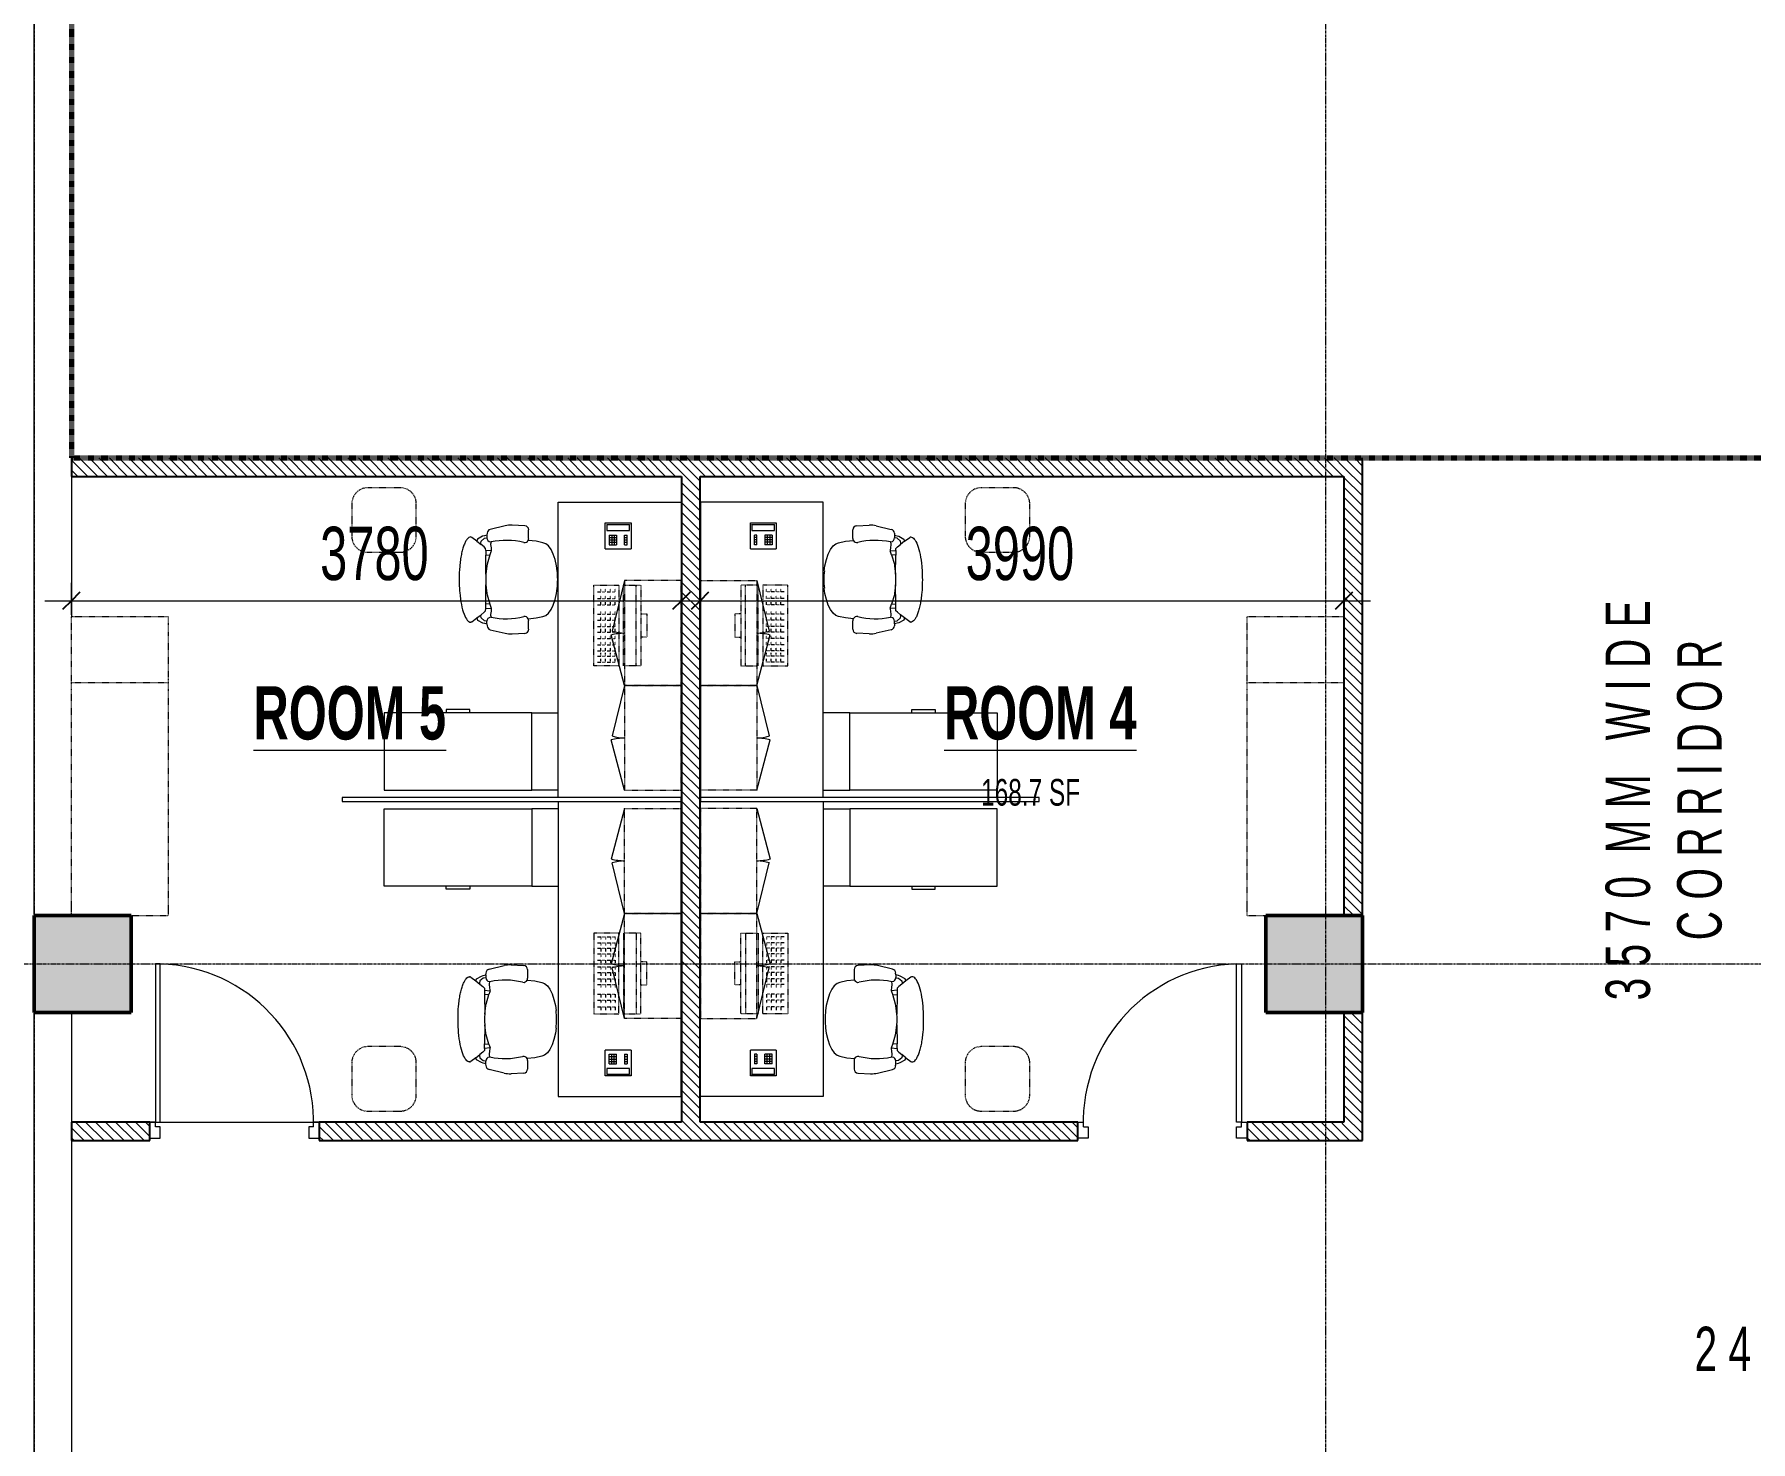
# Model space of a CAD drawing. Header units: millimetres. Extents: x -25222 to 91371, y -63339 to 20835.
# Drawn here: x -18265 to -7630, y -52349 to -43629 of the extents above; entities that cross this region are included whole.
import ezdxf

# ---------------------------------------------------------------- set-up
doc = ezdxf.new("R2010")
doc.units = ezdxf.units.MM
for name, pattern in [('Dash', [6.35, 3.175, -3.175]), ('Dash_2_', [6.35, 3.175, -3.175]), ('Grid Line', [22.225, 12.7, -3.175, 3.175, -3.175])]:
    doc.linetypes.add(name, pattern=pattern)
for name, color, linetype, lineweight in [('A-ANNO-DIMS', 211, 'Continuous', 9), ('A-ANNO-DIMS-110', 211, 'Continuous', 9), ('A-AREA', 32, 'Continuous', 5), ('A-AREA-IDEN', 2, 'Continuous', 9), ('A-DETL', 90, 'Continuous', 5), ('A-DOOR', 31, 'Continuous', 5), ('A-DOOR-FRAM', 31, 'Continuous', 5), ('A-GLAZ-CURT', 52, 'Continuous', 5), ('A-WALL', 113, 'Continuous', 5), ('A-WALL-PATT', 111, 'Continuous', 25), ('E-COMM', 2, 'Continuous', 5), ('G-ANNO-TEXT', 231, 'Continuous', 9), ('I-FURN', 30, 'Continuous', 5), ('Q-CASE', 31, 'Continuous', 5), ('Q-CASE-HDLN', 31, 'Dash_2_', 5), ('Q-SPCQ', 91, 'Continuous', 5), ('S-COLS', 52, 'Continuous', 5), ('S-GRID', 1, 'Continuous', 9)]:
    doc.layers.add(name, color=color, linetype=linetype, lineweight=lineweight)
doc.styles.add('Swis721 Cn BT_3', font='swissc.ttf', dxfattribs={"width": 0.8, "height": 165})
doc.styles.add('Swis721 Cn BT_4', font='swissc.ttf', dxfattribs={"width": 0.8, "height": 275})
doc.styles.add('Swis721 Cn BT_9', font='swissc.ttf', dxfattribs={"width": 0.8, "height": 330})
doc.styles.add('Swis721 Cn BT_B', font='swisscb.ttf', dxfattribs={"width": 0.8, "height": 330})
doc.dimstyles.new('Diagonal_-3_mm_Swiss', dxfattribs={"dimscale": 304.8, "dimtxt": 333.106598, "dimasz": 0.360892, "dimexe": 0.360892, "dimexo": 0.541339, "dimgap": 0.072178, "dimtad": 1, "dimdec": 0, "dimzin": 0, "dimdsep": 46, "dimtxsty": 'Swis721 Cn BT_9', "dimblk1": 'OBLIQUE', "dimblk2": 'OBLIQUE', "dimsah": 1, "dimcen": 0.09, "dimdle": 0.541339, "dimazin": 0, "dimtfac": 1, "dimtdec": 4, "dimtix": 1, "dimtmove": 0, "dimatfit": 3, "dimfxl": 1, "dimtvp": 1, "dimtolj": 1, "dimtzin": 0, "dimarcsym": 2})
pattern_1 = [(315, (14219.89, -54691.457), (30.869454, 30.869454), [])]

# ---------------------------------------------------------------- blocks, each defined once
blk = doc.blocks.new('CUPBOARD_wall_mount_double_door_adj_shelves - FIJO-146 _waterproof_-3240679-4_ FOURTH FLOOR - GA PLAN')
at = {"layer": 'Q-CASE', "color": 53, "lineweight": 9}
for p, q in [((-280, 350), (33, 433)), ((370, 350), (57, 427))]:
    blk.add_line(p, q, dxfattribs=at)
for centre, radius, start, end in [((-282, 350), 325, 360, 14.7356), ((371, 336), 327, 163.7618, 177.5361)]:
    blk.add_arc(centre, radius, start, end, dxfattribs=at)
at = {"layer": 'Q-CASE-HDLN', "color": 53, "linetype": 'Dash', "lineweight": 9}
for p, q in [((370, 350), (-280, 350)), ((-280, 350), (-280, 0)), ((370, 0), (370, 350)), ((-280, 0), (370, 0))]:
    blk.add_line(p, q, dxfattribs=at)
blk = doc.blocks.new('HermanMiller_Seating_AE11_Aeron_WorkChair - Std Tlt Adj Arms FabPds Size A-408849-4_ FOURTH FLOOR - GA PLAN')
at = {"layer": 'I-FURN', "color": 53, "lineweight": 9}
for p, q in [((-4, 333), (-97, 311)), ((117, 333), (39, 337)), ((-180, 238), (-211, 261)), ((-175, 251), (-180, 238)), ((-180, 238), (-154, 218)), ((-144, 268), (-175, 251)), ((-156, 225), (-154, 238)), ((-154, 218), (-156, 225)), ((-154, 238), (-133, 256)), ((-135, 203), (-154, 218)), ((-133, 271), (-144, 268)), ((-117, 275), (-133, 271)), ((-133, 256), (-117, 258)), ((-116, 287), (-117, 275)), ((-117, 275), (-117, 258)), ((-92, 233), (-95, 220)), ((-95, 220), (-95, 217)), ((-95, 217), (-92, 196)), ((187, 238), (138, 243)), ((141, 255), (141, 308)), ((229, 228), (187, 238)), ((247, 222), (229, 228)), ((264, 208), (247, 222)), ((-126, 193), (-135, 203)), ((-125, 180), (-126, 193)), ((-125, 180), (-125, 151)), ((-91, 177), (-125, 180)), ((-125, 151), (-99, 153)), ((-124, 33), (-125, 151)), ((-99, 153), (-116, 95)), ((-92, 196), (-91, 183)), ((-91, 183), (-91, 177)), ((280, 186), (264, 208)), ((294, 158), (280, 186)), ((305, 124), (294, 158)), ((314, 86), (305, 124)), ((-117, 86), (-124, 33)), ((-116, 95), (-117, 86)), ((318, 54), (314, 86)), ((-125, -151), (-124, -33)), ((-124, -33), (-117, -86)), ((-117, -86), (-116, -95)), ((-116, -95), (-99, -153)), ((305, -124), (314, -86)), ((314, -86), (318, -54)), ((-154, -218), (-135, -203)), ((-135, -203), (-126, -193)), ((-126, -193), (-125, -180)), ((-125, -180), (-125, -151)), ((-99, -153), (-125, -151)), ((-125, -180), (-91, -177)), ((-92, -196), (-95, -217)), ((-91, -183), (-92, -196)), ((-91, -177), (-91, -183)), ((247, -222), (264, -208)), ((264, -208), (280, -186)), ((280, -186), (294, -158)), ((294, -158), (305, -124)), ((-211, -261), (-180, -238)), ((-180, -238), (-154, -218)), ((-180, -238), (-175, -251)), ((-175, -251), (-144, -268)), ((-156, -225), (-154, -218)), ((-154, -238), (-156, -225)), ((-133, -256), (-154, -238)), ((-144, -268), (-133, -271)), ((-117, -258), (-133, -256)), ((-133, -271), (-117, -275)), ((-117, -275), (-117, -258)), ((-117, -275), (-116, -287)), ((-97, -311), (-4, -333)), ((-95, -217), (-95, -220)), ((-95, -220), (-92, -233)), ((138, -243), (187, -238)), ((141, -308), (141, -255)), ((187, -238), (229, -228)), ((229, -228), (247, -222)), ((39, -337), (117, -333))]:
    blk.add_line(p, q, dxfattribs=at)
for centre, radius, start, end in [((31, 185), 152, 87.0643, 103.3925), ((116, 308), 25.4, 0, 87.0643), ((-218, 252), 11.4, 52.4809, 89.3775), ((-92, 259), 25.4, 181.636, 262.725), ((-91, 286), 25.4, 103.3925, 178.698), ((-92, 259), 25.4, 262.725, 269.798), ((2, -198), 441, 75.7341, 102.2737), ((117, 253), 23.8, 255.7341, 335.4422), ((116, 255), 25.4, 332.4862, 360), ((457, -25), 584, 159.7776, 162.2357), ((699, 0), 824, 177.709, 182.291), ((-111, 0), 432, 352.8004, 7.1996), ((457, 25), 584, 197.7643, 200.2224), ((-218, -252), 11.4, 270.6225, 307.5191), ((-92, -259), 25.4, 97.275, 178.364), ((-91, -286), 25.4, 181.302, 256.6075), ((-92, -259), 25.4, 90.202, 97.275), ((2, 198), 441, 257.7263, 284.2659), ((117, -253), 23.8, 24.5578, 104.2659), ((116, -308), 25.4, 272.9357, 360), ((116, -255), 25.4, 360, 27.5138), ((31, -185), 152, 256.6075, 272.9357)]:
    blk.add_arc(centre, radius, start, end, dxfattribs=at)
blk.add_open_spline([(-217, 264), (-221, 264), (-229, 262), (-240, 252), (-250, 236), (-260, 214), (-269, 187), (-276, 156), (-282, 120), (-288, 69), (-290, 14), (-289, -41), (-285, -95), (-277, -158), (-260, -217), (-243, -249), (-229, -262), (-221, -264), (-217, -264)], degree=3, knots=[0, 0, 0, 0, 0.05, 0.1, 0.15, 0.2, 0.25, 0.3, 0.35, 0.4, 0.5, 0.55, 0.6, 0.7, 0.8, 0.9, 0.95, 1, 1, 1, 1], dxfattribs=at)
blk = doc.blocks.new('COMPUTER_desktop - ITNE-007-373771-4_ FOURTH FLOOR - GA PLAN')
at = {"layer": 'Q-SPCQ', "color": 53, "linetype": 'Dash', "lineweight": 9}
for p, q in [((-500, 155), (0, 155)), ((-500, 0), (-500, 155)), ((-478, 131), (-478, 111)), ((-478, 111), (-458, 111)), ((-441, 131), (-441, 111)), ((-441, 111), (-421, 111)), ((-407, 131), (-407, 111)), ((-407, 111), (-387, 111)), ((-371, 131), (-371, 111)), ((-371, 111), (-351, 111)), ((-332, 131), (-332, 111)), ((-332, 111), (-312, 111)), ((-292, 131), (-292, 111)), ((-292, 111), (-272, 111)), ((-256, 131), (-256, 111)), ((-256, 111), (-236, 111)), ((-217, 131), (-217, 111)), ((-217, 111), (-197, 111)), ((-181, 131), (-181, 111)), ((-181, 111), (-161, 111)), ((-122, 131), (-122, 111)), ((-122, 111), (-102, 111)), ((-84, 131), (-84, 111)), ((-84, 111), (-64, 111)), ((-43, 131), (-43, 111)), ((-43, 111), (-23, 111)), ((0, 155), (0, 0)), ((0, 0), (-500, 0)), ((-478, 101), (-478, 81)), ((-478, 81), (-458, 81)), ((-478, 71), (-478, 51)), ((-478, 51), (-458, 51)), ((-478, 41), (-478, 21)), ((-478, 21), (-458, 21)), ((-441, 101), (-441, 81)), ((-441, 81), (-421, 81)), ((-441, 71), (-441, 51)), ((-441, 51), (-421, 51)), ((-441, 41), (-441, 21)), ((-441, 21), (-421, 21)), ((-407, 101), (-407, 81)), ((-407, 81), (-387, 81)), ((-407, 71), (-407, 51)), ((-407, 51), (-387, 51)), ((-407, 41), (-407, 21)), ((-407, 21), (-387, 21)), ((-371, 101), (-371, 81)), ((-371, 81), (-351, 81)), ((-371, 71), (-371, 51)), ((-371, 51), (-351, 51)), ((-371, 41), (-371, 21)), ((-371, 21), (-351, 21)), ((-332, 101), (-332, 81)), ((-332, 81), (-312, 81)), ((-332, 71), (-332, 51)), ((-332, 51), (-312, 51)), ((-332, 41), (-332, 21)), ((-332, 21), (-312, 21)), ((-292, 101), (-292, 81)), ((-292, 81), (-272, 81)), ((-292, 71), (-292, 51)), ((-292, 51), (-272, 51)), ((-292, 41), (-292, 21)), ((-292, 21), (-272, 21)), ((-256, 101), (-256, 81)), ((-256, 81), (-236, 81)), ((-256, 71), (-256, 51)), ((-256, 51), (-236, 51)), ((-256, 41), (-256, 21)), ((-256, 21), (-236, 21)), ((-217, 101), (-217, 81)), ((-217, 81), (-197, 81)), ((-217, 71), (-217, 51)), ((-217, 51), (-197, 51)), ((-217, 41), (-217, 21)), ((-217, 21), (-197, 21)), ((-181, 101), (-181, 81)), ((-181, 81), (-161, 81)), ((-181, 71), (-181, 51)), ((-181, 51), (-161, 51)), ((-181, 41), (-181, 21)), ((-181, 21), (-161, 21)), ((-122, 101), (-122, 81)), ((-122, 81), (-102, 81)), ((-122, 71), (-122, 51)), ((-122, 51), (-102, 51)), ((-122, 41), (-122, 21)), ((-122, 21), (-102, 21)), ((-84, 101), (-84, 81)), ((-84, 81), (-64, 81)), ((-84, 71), (-84, 51)), ((-84, 51), (-64, 51)), ((-84, 41), (-84, 21)), ((-84, 21), (-64, 21)), ((-43, 101), (-43, 81)), ((-43, 81), (-23, 81)), ((-43, 71), (-43, 51)), ((-43, 51), (-23, 51)), ((-43, 41), (-43, 21)), ((-43, 21), (-23, 21)), ((0, 0), (-500, 0)), ((-500, -138), (-500, -29)), ((-500, -29), (0, -29)), ((0, -29), (0, -138)), ((-500, -109), (0, -109)), ((0, -138), (-500, -138)), ((-323, -175), (-323, -138)), ((-179, -175), (-323, -175)), ((-179, -138), (-179, -175))]:
    blk.add_line(p, q, dxfattribs=at)
blk = doc.blocks.new('TELEPHONE_handset2 - ITNE-049-356145-4_ FOURTH FLOOR - GA PLAN')
at = {"layer": 'E-COMM', "color": 53, "lineweight": 9}
for p, q in [((-80, -80), (-80, 80)), ((-80, 80), (80, 80)), ((-70, 70), (70, 70)), ((-70, 70), (-70, 68)), ((70, 68), (-70, 68)), ((-70, 68), (-70, 33)), ((-70, 33), (70, 33)), ((-55, 5), (-10, 5)), ((-55, 5), (-55, -55)), ((-40, 5), (-40, -55)), ((-25, 5), (-25, -55)), ((-10, 5), (-10, -55)), ((40, 5), (55, 5)), ((40, -55), (40, 5)), ((55, -55), (55, 5)), ((70, 70), (70, 68)), ((70, 33), (70, 68)), ((80, 80), (80, -80)), ((-80, -80), (80, -80)), ((-55, -10), (-10, -10)), ((-55, -25), (-10, -25)), ((-55, -40), (-10, -40)), ((-55, -55), (-10, -55)), ((40, -10), (55, -10)), ((40, -25), (55, -25)), ((40, -40), (55, -40)), ((40, -55), (55, -55))]:
    blk.add_line(p, q, dxfattribs=at)
blk = doc.blocks.new('STOOL_adj_mobile - FQBS-052-373576-4_ FOURTH FLOOR - GA PLAN')
at = {"layer": 'I-FURN', "color": 53, "linetype": 'Dash', "lineweight": 9}
for p, q in [((-150, -90), (-350, -90)), ((-450, -190), (-450, -390)), ((-50, -390), (-50, -190)), ((-350, -490), (-150, -490))]:
    blk.add_line(p, q, dxfattribs=at)
for centre, start, end in [((-350, -190), 90, 180), ((-150, -190), 360, 90), ((-350, -390), 180, 270), ((-150, -390), 270, 0)]:
    blk.add_arc(centre, 100, start, end, dxfattribs=at)
blk = doc.blocks.new('Steelcase_Studio_HeightAdjustableDesk_SlimLeg - 72W-V94-4_ FOURTH FLOOR - GA PLAN')
at = {"layer": 'I-FURN', "color": 53, "lineweight": 9}
for p, q in [((0, 762), (1828.8, 762)), ((0, 0), (0, 762)), ((1828.8, 0), (0, 0))]:
    blk.add_line(p, q, dxfattribs=at)
blk = doc.blocks.new('Steelcase - Currency Enhanced - Lateral File - 1H - 18_875D x 36W-V34-4_ FOURTH FLOOR - GA PLAN')
at = {"layer": 'I-FURN', "color": 53, "lineweight": 9}
for p, q in [((0, 479), (165, 479)), ((0, 0), (0, 479)), ((165, 0), (0, 0))]:
    blk.add_line(p, q, dxfattribs=at)
blk = doc.blocks.new('Steelcase - Currency Enhanced - Lateral File - 1H - 18_875D x 36W-V35-4_ FOURTH FLOOR - GA PLAN')
at = {"layer": 'I-FURN', "color": 53, "lineweight": 9}
for p, q in [((914, 0), (0, 0)), ((0, 0), (0, -479)), ((914, -479), (914, 0)), ((0, -479), (914, -479)), ((384, -479), (384, -499)), ((384, -499), (530, -499)), ((530, -499), (530, -479))]:
    blk.add_line(p, q, dxfattribs=at)
blk = doc.blocks.new('CUPBOARD_wall_mount_double_door_adj_shelves - FIJO-146 _waterproof_-3240680-4_ FOURTH FLOOR - GA PLAN')
at = {"layer": 'Q-CASE', "color": 53, "lineweight": 9}
for p, q in [((-280, -350), (33, -433)), ((370, -350), (57, -427))]:
    blk.add_line(p, q, dxfattribs=at)
for centre, radius, start, end in [((-282, -350), 325, 345.2644, 0), ((371, -336), 327, 182.4639, 196.2382)]:
    blk.add_arc(centre, radius, start, end, dxfattribs=at)
at = {"layer": 'Q-CASE-HDLN', "color": 53, "linetype": 'Dash', "lineweight": 9}
for p, q in [((-280, -350), (-280, 0)), ((-280, 0), (370, 0)), ((370, 0), (370, -350)), ((370, -350), (-280, -350))]:
    blk.add_line(p, q, dxfattribs=at)
blk = doc.blocks.new('HermanMiller_Seating_AE11_Aeron_WorkChair - Std Tlt Adj Arms FabPds Size A-438281-4_ FOURTH FLOOR - GA PLAN')
at = {"layer": 'I-FURN', "color": 53, "lineweight": 9}
for p, q in [((-97, 311), (-4, 333)), ((39, 337), (117, 333)), ((-211, 261), (-180, 238)), ((-180, 238), (-175, 251)), ((-180, 238), (-154, 218)), ((-175, 251), (-144, 268)), ((-154, 238), (-156, 225)), ((-156, 225), (-154, 218)), ((-133, 256), (-154, 238)), ((-154, 218), (-135, 203)), ((-144, 268), (-133, 271)), ((-133, 271), (-117, 275)), ((-117, 258), (-133, 256)), ((-117, 275), (-116, 287)), ((-117, 275), (-117, 258)), ((-95, 220), (-92, 233)), ((-95, 217), (-95, 220)), ((-92, 196), (-95, 217)), ((138, 243), (187, 238)), ((141, 308), (141, 255)), ((187, 238), (229, 228)), ((229, 228), (247, 222)), ((247, 222), (264, 208)), ((-135, 203), (-126, 193)), ((-126, 193), (-125, 180)), ((-125, 180), (-125, 151)), ((-125, 180), (-91, 177)), ((-99, 153), (-125, 151)), ((-125, 151), (-124, 33)), ((-116, 95), (-99, 153)), ((-91, 183), (-92, 196)), ((-91, 177), (-91, 183)), ((264, 208), (280, 186)), ((280, 186), (294, 158)), ((294, 158), (305, 124)), ((305, 124), (314, 86)), ((-124, 33), (-117, 86)), ((-117, 86), (-116, 95)), ((314, 86), (318, 54)), ((-124, -33), (-125, -151)), ((-117, -86), (-124, -33)), ((-116, -95), (-117, -86)), ((-99, -153), (-116, -95)), ((314, -86), (305, -124)), ((318, -54), (314, -86)), ((-135, -203), (-154, -218)), ((-126, -193), (-135, -203)), ((-125, -180), (-126, -193)), ((-125, -180), (-125, -151)), ((-125, -151), (-99, -153)), ((-91, -177), (-125, -180)), ((-95, -217), (-92, -196)), ((-92, -196), (-91, -183)), ((-91, -183), (-91, -177)), ((264, -208), (247, -222)), ((280, -186), (264, -208)), ((294, -158), (280, -186)), ((305, -124), (294, -158)), ((-180, -238), (-211, -261)), ((-180, -238), (-154, -218)), ((-175, -251), (-180, -238)), ((-144, -268), (-175, -251)), ((-154, -218), (-156, -225)), ((-156, -225), (-154, -238)), ((-154, -238), (-133, -256)), ((-133, -271), (-144, -268)), ((-133, -256), (-117, -258)), ((-117, -275), (-133, -271)), ((-117, -275), (-117, -258)), ((-116, -287), (-117, -275)), ((-4, -333), (-97, -311)), ((-95, -220), (-95, -217)), ((-92, -233), (-95, -220)), ((187, -238), (138, -243)), ((141, -255), (141, -308)), ((229, -228), (187, -238)), ((247, -222), (229, -228)), ((117, -333), (39, -337))]:
    blk.add_line(p, q, dxfattribs=at)
for centre, radius, start, end in [((31, 185), 152, 87.0643, 103.3925), ((116, 308), 25.4, 0, 87.0643), ((-218, 252), 11.4, 52.4809, 89.3775), ((-92, 259), 25.4, 181.636, 262.725), ((-91, 286), 25.4, 103.3925, 178.698), ((-92, 259), 25.4, 262.725, 269.798), ((2, -198), 441, 75.7341, 102.2737), ((117, 253), 23.8, 255.7341, 335.4422), ((116, 255), 25.4, 332.4862, 0), ((457, -25), 584, 159.7776, 162.2357), ((699, 0), 824, 177.709, 182.291), ((-111, 0), 432, 352.8004, 7.1996), ((457, 25), 584, 197.7643, 200.2224), ((-218, -252), 11.4, 270.6225, 307.5191), ((-92, -259), 25.4, 97.275, 178.364), ((-91, -286), 25.4, 181.302, 256.6075), ((-92, -259), 25.4, 90.202, 97.275), ((2, 198), 441, 257.7263, 284.2659), ((117, -253), 23.8, 24.5578, 104.2659), ((116, -308), 25.4, 272.9357, 0), ((116, -255), 25.4, 0, 27.5138), ((31, -185), 152, 256.6075, 272.9357)]:
    blk.add_arc(centre, radius, start, end, dxfattribs=at)
blk.add_open_spline([(-217, -264), (-221, -264), (-229, -262), (-243, -249), (-260, -217), (-277, -158), (-285, -95), (-289, -41), (-290, 14), (-288, 69), (-282, 120), (-276, 156), (-269, 187), (-260, 214), (-250, 236), (-240, 252), (-229, 262), (-221, 264), (-217, 264)], degree=3, knots=[-1, -1, -1, -1, -0.95, -0.9, -0.8, -0.7, -0.6, -0.55, -0.5, -0.4, -0.35, -0.3, -0.25, -0.2, -0.15, -0.1, -0.05, 0, 0, 0, 0], dxfattribs=at)
blk = doc.blocks.new('COMPUTER_desktop - ITNE-007-356155-4_ FOURTH FLOOR - GA PLAN')
at = {"layer": 'Q-SPCQ', "color": 53, "linetype": 'Dash', "lineweight": 9}
for p, q in [((-500, 138), (-500, 29)), ((0, 138), (-500, 138)), ((-500, 109), (0, 109)), ((-323, 175), (-323, 138)), ((-179, 175), (-323, 175)), ((-179, 138), (-179, 175)), ((0, 29), (0, 138)), ((-500, 29), (0, 29)), ((0, 0), (-500, 0)), ((-500, 0), (-500, -155)), ((0, 0), (-500, 0)), ((0, -155), (0, 0)), ((-478, -41), (-478, -21)), ((-478, -21), (-458, -21)), ((-478, -71), (-478, -51)), ((-478, -51), (-458, -51)), ((-478, -101), (-478, -81)), ((-478, -81), (-458, -81)), ((-441, -41), (-441, -21)), ((-441, -21), (-421, -21)), ((-441, -71), (-441, -51)), ((-441, -51), (-421, -51)), ((-441, -101), (-441, -81)), ((-441, -81), (-421, -81)), ((-407, -41), (-407, -21)), ((-407, -21), (-387, -21)), ((-407, -71), (-407, -51)), ((-407, -51), (-387, -51)), ((-407, -101), (-407, -81)), ((-407, -81), (-387, -81)), ((-371, -41), (-371, -21)), ((-371, -21), (-351, -21)), ((-371, -71), (-371, -51)), ((-371, -51), (-351, -51)), ((-371, -101), (-371, -81)), ((-371, -81), (-351, -81)), ((-332, -41), (-332, -21)), ((-332, -21), (-312, -21)), ((-332, -71), (-332, -51)), ((-332, -51), (-312, -51)), ((-332, -101), (-332, -81)), ((-332, -81), (-312, -81)), ((-292, -41), (-292, -21)), ((-292, -21), (-272, -21)), ((-292, -71), (-292, -51)), ((-292, -51), (-272, -51)), ((-292, -101), (-292, -81)), ((-292, -81), (-272, -81)), ((-256, -41), (-256, -21)), ((-256, -21), (-236, -21)), ((-256, -71), (-256, -51)), ((-256, -51), (-236, -51)), ((-256, -101), (-256, -81)), ((-256, -81), (-236, -81)), ((-217, -41), (-217, -21)), ((-217, -21), (-197, -21)), ((-217, -71), (-217, -51)), ((-217, -51), (-197, -51)), ((-217, -101), (-217, -81)), ((-217, -81), (-197, -81)), ((-181, -41), (-181, -21)), ((-181, -21), (-161, -21)), ((-181, -71), (-181, -51)), ((-181, -51), (-161, -51)), ((-181, -101), (-181, -81)), ((-181, -81), (-161, -81)), ((-122, -41), (-122, -21)), ((-122, -21), (-102, -21)), ((-122, -71), (-122, -51)), ((-122, -51), (-102, -51)), ((-122, -101), (-122, -81)), ((-122, -81), (-102, -81)), ((-84, -41), (-84, -21)), ((-84, -21), (-64, -21)), ((-84, -71), (-84, -51)), ((-84, -51), (-64, -51)), ((-84, -101), (-84, -81)), ((-84, -81), (-64, -81)), ((-43, -41), (-43, -21)), ((-43, -21), (-23, -21)), ((-43, -71), (-43, -51)), ((-43, -51), (-23, -51)), ((-43, -101), (-43, -81)), ((-43, -81), (-23, -81)), ((-500, -155), (0, -155)), ((-478, -131), (-478, -111)), ((-478, -111), (-458, -111)), ((-441, -131), (-441, -111)), ((-441, -111), (-421, -111)), ((-407, -131), (-407, -111)), ((-407, -111), (-387, -111)), ((-371, -131), (-371, -111)), ((-371, -111), (-351, -111)), ((-332, -131), (-332, -111)), ((-332, -111), (-312, -111)), ((-292, -131), (-292, -111)), ((-292, -111), (-272, -111)), ((-256, -131), (-256, -111)), ((-256, -111), (-236, -111)), ((-217, -131), (-217, -111)), ((-217, -111), (-197, -111)), ((-181, -131), (-181, -111)), ((-181, -111), (-161, -111)), ((-122, -131), (-122, -111)), ((-122, -111), (-102, -111)), ((-84, -131), (-84, -111)), ((-84, -111), (-64, -111)), ((-43, -131), (-43, -111)), ((-43, -111), (-23, -111))]:
    blk.add_line(p, q, dxfattribs=at)
blk = doc.blocks.new('TELEPHONE_handset2 - ITNE-049-373772-4_ FOURTH FLOOR - GA PLAN')
at = {"layer": 'E-COMM', "color": 53, "lineweight": 9}
for p, q in [((-80, -80), (-80, 80)), ((80, 80), (-80, 80)), ((-55, 55), (-10, 55)), ((-55, -5), (-55, 55)), ((-55, 40), (-10, 40)), ((-55, 25), (-10, 25)), ((-55, 10), (-10, 10)), ((-40, -5), (-40, 55)), ((-25, -5), (-25, 55)), ((-10, -5), (-10, 55)), ((40, 55), (55, 55)), ((40, 55), (40, -5)), ((40, 40), (55, 40)), ((40, 25), (55, 25)), ((40, 10), (55, 10)), ((55, 55), (55, -5)), ((80, 80), (80, -80)), ((80, -80), (-80, -80)), ((-70, -33), (-70, -68)), ((70, -33), (-70, -33)), ((-70, -68), (70, -68)), ((-70, -68), (-70, -70)), ((70, -70), (-70, -70)), ((-55, -5), (-10, -5)), ((40, -5), (55, -5)), ((70, -68), (70, -33)), ((70, -68), (70, -70))]:
    blk.add_line(p, q, dxfattribs=at)
blk = doc.blocks.new('STOOL_adj_mobile - FQBS-052-356158-4_ FOURTH FLOOR - GA PLAN')
at = {"layer": 'I-FURN', "color": 53, "linetype": 'Dash', "lineweight": 9}
for p, q in [((-150, 490), (-350, 490)), ((-450, 390), (-450, 190)), ((-50, 190), (-50, 390)), ((-350, 90), (-150, 90))]:
    blk.add_line(p, q, dxfattribs=at)
for centre, start, end in [((-350, 390), 90, 180), ((-150, 390), 360, 90), ((-350, 190), 180, 270), ((-150, 190), 270, 360)]:
    blk.add_arc(centre, 100, start, end, dxfattribs=at)
blk = doc.blocks.new('Steelcase_Studio_HeightAdjustableDesk_SlimLeg - 72W-V95-4_ FOURTH FLOOR - GA PLAN')
at = {"layer": 'I-FURN', "color": 53, "lineweight": 9}
for p, q in [((1828.8, 0), (0, 0)), ((0, 0), (0, -762)), ((0, -762), (1828.8, -762))]:
    blk.add_line(p, q, dxfattribs=at)
blk = doc.blocks.new('Steelcase - Currency Enhanced - Lateral File - 1H - 18_875D x 36W-1866441-4_ FOURTH FLOOR - GA PLAN')
at = {"layer": 'I-FURN', "color": 53, "lineweight": 9}
for p, q in [((165, 0), (0, 0)), ((0, 0), (0, -479)), ((0, -479), (165, -479))]:
    blk.add_line(p, q, dxfattribs=at)
blk = doc.blocks.new('Steelcase - Currency Enhanced - Lateral File - 1H - 18_875D x 36W-1866442-4_ FOURTH FLOOR - GA PLAN')
at = {"layer": 'I-FURN', "color": 53, "lineweight": 9}
for p, q in [((0, 479), (914, 479)), ((0, 0), (0, 479)), ((384, 499), (530, 499)), ((384, 479), (384, 499)), ((530, 499), (530, 479)), ((914, 479), (914, 0)), ((914, 0), (0, 0))]:
    blk.add_line(p, q, dxfattribs=at)
blk = doc.blocks.new('System Panel - Glazed-2780856-4_ FOURTH FLOOR - GA PLAN')
at = {"layer": 'A-GLAZ-CURT', "color": 10, "lineweight": 9}
for p, q in [((1050, 44.45), (-1050, 44.45)), ((-1050, 44.45), (-1050, 19.05)), ((-1050, 19.05), (1050, 19.05)), ((1050, 19.05), (1050, 44.45))]:
    blk.add_line(p, q, dxfattribs=at)
blk = doc.blocks.new('System Panel - Glazed-2781100-4_ FOURTH FLOOR - GA PLAN')
at = {"layer": 'A-GLAZ-CURT', "color": 10, "lineweight": 9}
for p, q in [((1050, -19.05), (-1050, -19.05)), ((-1050, -19.05), (-1050, -44.45)), ((-1050, -44.45), (1050, -44.45)), ((1050, -44.45), (1050, -19.05))]:
    blk.add_line(p, q, dxfattribs=at)
blk = doc.blocks.new('COUCH_examination_mobile2 - MMBE-023-V97-4_ FOURTH FLOOR - GA PLAN')
at = {"layer": 'I-FURN', "color": 53, "linetype": 'Dash', "lineweight": 9}
for p, q in [((-500, 501), (-500, 540)), ((100, 540), (-500, 540)), ((-500, 435), (-500, 501)), ((-500, 153), (-500, 435)), ((-500, 134), (-500, 153)), ((-500, 90), (-500, 135)), ((-500, 134), (100, 134)), ((-500, -1260), (-500, 90)), ((-500, -1310), (-500, -1260)), ((-500, -1310), (-385, -1310))]:
    blk.add_line(p, q, dxfattribs=at)
blk = doc.blocks.new('COUCH_examination_mobile2 - MMBE-023-V98-4_ FOURTH FLOOR - GA PLAN')
at = {"layer": 'I-FURN', "color": 53, "linetype": 'Dash', "lineweight": 9}
for p, q in [((-500, 501), (-500, 540)), ((100, 540), (-500, 540)), ((100, 540), (100, 501)), ((-500, 435), (-500, 501)), ((-500, 153), (-500, 435)), ((100, 501), (100, 435)), ((100, 435), (100, 153)), ((-500, 134), (-500, 153)), ((-500, 90), (-500, 135)), ((-500, 134), (100, 134)), ((100, 153), (100, 134)), ((100, 135), (100, 90)), ((-500, -1260), (-500, 90)), ((100, 90), (100, -1260)), ((-500, -1310), (-500, -1260)), ((100, -1260), (100, -1310)), ((-130, -1310), (100, -1310))]:
    blk.add_line(p, q, dxfattribs=at)
blk = doc.blocks.new('MM-HOSPITAL A_B BLOCK 2022_05_19_Interiors_rvt-1-4_ FOURTH FLOOR - GA PLAN')
at = {"color": 53, "lineweight": 9}
for name, p, rotation in [('STOOL_adj_mobile - FQBS-052-373576-4_ FOURTH FLOOR - GA PLAN', (-16348, -46928), 180), ('Steelcase_Studio_HeightAdjustableDesk_SlimLeg - 72W-V94-4_ FOURTH FLOOR - GA PLAN', (-15019, -46528), 269.9999999999978), ('Steelcase_Studio_HeightAdjustableDesk_SlimLeg - 72W-V95-4_ FOURTH FLOOR - GA PLAN', (-13376, -46528), 270.0000000000006), ('TELEPHONE_handset2 - ITNE-049-373772-4_ FOURTH FLOOR - GA PLAN', (-13748, -46736), 180), ('HermanMiller_Seating_AE11_Aeron_WorkChair - Std Tlt Adj Arms FabPds Size A-438281-4_ FOURTH FLOOR - GA PLAN', (-13052, -47007), 180), ('COMPUTER_desktop - ITNE-007-373771-4_ FOURTH FLOOR - GA PLAN', (-14644, -47041), 89.99999999999702), ('CUPBOARD_wall_mount_double_door_adj_shelves - FIJO-146 _waterproof_-3240679-4_ FOURTH FLOOR - GA PLAN', (-14257, -47383), 89.99999999999835), ('CUPBOARD_wall_mount_double_door_adj_shelves - FIJO-146 _waterproof_-3240680-4_ FOURTH FLOOR - GA PLAN', (-14138, -47383), 90.00000000000011), ('COMPUTER_desktop - ITNE-007-356155-4_ FOURTH FLOOR - GA PLAN', (-13750, -47041), 90.00000000000146), ('CUPBOARD_wall_mount_double_door_adj_shelves - FIJO-146 _waterproof_-3240679-4_ FOURTH FLOOR - GA PLAN', (-14257, -48033), 89.99999999999835), ('CUPBOARD_wall_mount_double_door_adj_shelves - FIJO-146 _waterproof_-3240680-4_ FOURTH FLOOR - GA PLAN', (-14138, -48033), 90.00000000000011), ('Steelcase - Currency Enhanced - Lateral File - 1H - 18_875D x 36W-V35-4_ FOURTH FLOOR - GA PLAN', (-15183, -48312), 180), ('Steelcase - Currency Enhanced - Lateral File - 1H - 18_875D x 36W-1866441-4_ FOURTH FLOOR - GA PLAN', (-13212, -48312), 180), ('System Panel - Glazed-2780856-4_ FOURTH FLOOR - GA PLAN', (-15307, -48338), 180), ('Steelcase_Studio_HeightAdjustableDesk_SlimLeg - 72W-V95-4_ FOURTH FLOOR - GA PLAN', (-15019, -50211), 89.9999999999967), ('Steelcase_Studio_HeightAdjustableDesk_SlimLeg - 72W-V94-4_ FOURTH FLOOR - GA PLAN', (-13376, -50211), 90.00000000000176), ('Steelcase - Currency Enhanced - Lateral File - 1H - 18_875D x 36W-1866442-4_ FOURTH FLOOR - GA PLAN', (-15183, -48427), 180), ('CUPBOARD_wall_mount_double_door_adj_shelves - FIJO-146 _waterproof_-3240680-4_ FOURTH FLOOR - GA PLAN', (-14257, -48706), 269.9999999999961), ('CUPBOARD_wall_mount_double_door_adj_shelves - FIJO-146 _waterproof_-3240679-4_ FOURTH FLOOR - GA PLAN', (-14138, -48706), 270.0000000000023), ('Steelcase - Currency Enhanced - Lateral File - 1H - 18_875D x 36W-V34-4_ FOURTH FLOOR - GA PLAN', (-13212, -48427), 180), ('CUPBOARD_wall_mount_double_door_adj_shelves - FIJO-146 _waterproof_-3240680-4_ FOURTH FLOOR - GA PLAN', (-14257, -49356), 269.9999999999961), ('CUPBOARD_wall_mount_double_door_adj_shelves - FIJO-146 _waterproof_-3240679-4_ FOURTH FLOOR - GA PLAN', (-14138, -49356), 270.0000000000023), ('COMPUTER_desktop - ITNE-007-356155-4_ FOURTH FLOOR - GA PLAN', (-14644, -49698), 269.9999999999975), ('COMPUTER_desktop - ITNE-007-373771-4_ FOURTH FLOOR - GA PLAN', (-13750, -49698), 270.0000000000009), ('HermanMiller_Seating_AE11_Aeron_WorkChair - Std Tlt Adj Arms FabPds Size A-408849-4_ FOURTH FLOOR - GA PLAN', (-13044, -49732), 180), ('STOOL_adj_mobile - FQBS-052-356158-4_ FOURTH FLOOR - GA PLAN', (-16348, -49811), 180), ('TELEPHONE_handset2 - ITNE-049-356145-4_ FOURTH FLOOR - GA PLAN', (-13748, -50003), 180)]:
    blk.add_blockref(name, p, dxfattribs=dict(at, rotation=rotation))
for name, p in [('STOOL_adj_mobile - FQBS-052-356158-4_ FOURTH FLOOR - GA PLAN', (-12047, -46928)), ('HermanMiller_Seating_AE11_Aeron_WorkChair - Std Tlt Adj Arms FabPds Size A-408849-4_ FOURTH FLOOR - GA PLAN', (-15343, -47007)), ('TELEPHONE_handset2 - ITNE-049-356145-4_ FOURTH FLOOR - GA PLAN', (-14647, -46736)), ('COUCH_examination_mobile2 - MMBE-023-V98-4_ FOURTH FLOOR - GA PLAN', (-17535, -47779)), ('COUCH_examination_mobile2 - MMBE-023-V97-4_ FOURTH FLOOR - GA PLAN', (-10250, -47779)), ('Steelcase - Currency Enhanced - Lateral File - 1H - 18_875D x 36W-V34-4_ FOURTH FLOOR - GA PLAN', (-15183, -48312)), ('Steelcase - Currency Enhanced - Lateral File - 1H - 18_875D x 36W-1866442-4_ FOURTH FLOOR - GA PLAN', (-13212, -48312)), ('System Panel - Glazed-2781100-4_ FOURTH FLOOR - GA PLAN', (-13088, -48338)), ('Steelcase - Currency Enhanced - Lateral File - 1H - 18_875D x 36W-1866441-4_ FOURTH FLOOR - GA PLAN', (-15183, -48427)), ('Steelcase - Currency Enhanced - Lateral File - 1H - 18_875D x 36W-V35-4_ FOURTH FLOOR - GA PLAN', (-13212, -48427)), ('HermanMiller_Seating_AE11_Aeron_WorkChair - Std Tlt Adj Arms FabPds Size A-438281-4_ FOURTH FLOOR - GA PLAN', (-15350, -49732)), ('TELEPHONE_handset2 - ITNE-049-373772-4_ FOURTH FLOOR - GA PLAN', (-14647, -50003)), ('STOOL_adj_mobile - FQBS-052-373576-4_ FOURTH FLOOR - GA PLAN', (-12047, -49811))]:
    blk.add_blockref(name, p, dxfattribs=at)
blk = doc.blocks.new('M_Concrete-Rectangular-Column - 600 x 600-V1-4_ FOURTH FLOOR - GA PLAN')
at = {"layer": 'S-COLS'}
blk.add_hatch(color=55, dxfattribs=at).paths.add_polyline_path([(300, 300), (-300, 300), (-300, -300), (300, -300)], flags=0)
at = {"layer": 'S-COLS', "color": 250, "lineweight": 50}
for p, q in [((300, 300), (-300, 300)), ((-300, 300), (-300, -300)), ((300, -300), (300, 300)), ((-300, -300), (300, -300))]:
    blk.add_line(p, q, dxfattribs=at)
blk = doc.blocks.new('DC_SglFl-W-Int - D _1_05-7333192-4_ FOURTH FLOOR - GA PLAN')
at = {"layer": 'A-DOOR'}
for p, q in [((460, -57.5), (460, -1037.5)), ((490, -57.5), (460, -57.5)), ((490, -1037.5), (490, -57.5)), ((460, -1037.5), (490, -1037.5))]:
    blk.add_line(p, q, dxfattribs=at)
blk.add_arc((490, -57.5), 980.5, 178.2466, 268.2466, dxfattribs=at)
at = {"layer": 'A-DOOR-FRAM'}
for p, q in [((-525, 42.5), (-525, -57.5)), ((-460, 42.5), (-525, 42.5)), ((-460, -27.5), (-460, 42.5)), ((460, 42.5), (460, -27.5)), ((525, 42.5), (460, 42.5)), ((525, -57.5), (525, 42.5)), ((-525, -57.5), (-490, -57.5)), ((-490, -27.5), (-460, -27.5)), ((-490, -27.5), (-490, -57.5)), ((460, -27.5), (490, -27.5)), ((490, -27.5), (490, -57.5)), ((490, -57.5), (525, -57.5))]:
    blk.add_line(p, q, dxfattribs=at)
blk = doc.blocks.new('DC_SglFl-W-Int - D _1_05-7333344-4_ FOURTH FLOOR - GA PLAN')
at = {"layer": 'A-DOOR'}
for p, q in [((460, 57.5), (460, 1037.5)), ((460, 1037.5), (490, 1037.5)), ((490, 1037.5), (490, 57.5)), ((490, 57.5), (460, 57.5))]:
    blk.add_line(p, q, dxfattribs=at)
blk.add_arc((490, 57.5), 980.5, 91.7534, 181.7534, dxfattribs=at)
at = {"layer": 'A-DOOR-FRAM'}
for p, q in [((-525, -42.5), (-525, 57.5)), ((-525, 57.5), (-490, 57.5)), ((-490, 27.5), (-490, 57.5)), ((-490, 27.5), (-460, 27.5)), ((-460, 27.5), (-460, -42.5)), ((460, 27.5), (490, 27.5)), ((460, -42.5), (460, 27.5)), ((490, 57.5), (525, 57.5)), ((490, 27.5), (490, 57.5)), ((525, 57.5), (525, -42.5)), ((-460, -42.5), (-525, -42.5)), ((525, -42.5), (460, -42.5))]:
    blk.add_line(p, q, dxfattribs=at)
blk = doc.blocks.new('DIMBLOCK160-4_ FOURTH FLOOR - GA PLAN')
at = {"layer": 'A-ANNO-DIMS-110', "transparency": 16777216}
for p, q in [((-14140, -47225), (-14140, -47028)), ((-10150, -47225), (-10150, -47028)), ((-14305, -47138), (-9985, -47138)), ((-14140, -47138), (-14140, -47225)), ((-10150, -47138), (-10150, -47225))]:
    blk.add_line(p, q, dxfattribs=at)
at = {"layer": 'A-ANNO-DIMS-110', "lineweight": 25, "transparency": 16777216}
for p, q in [((-14140, -47138), (-14085, -47083)), ((-10150, -47138), (-10095, -47083)), ((-14140, -47138), (-14195, -47193)), ((-10150, -47138), (-10205, -47193))]:
    blk.add_line(p, q, dxfattribs=at)
at = {"layer": 'A-ANNO-DIMS-110', "color": 0, "transparency": 16777216, "insert": (-12494, -46680), "char_height": 330, "width": 837.53, "attachment_point": 1, "line_spacing_factor": 0.961347, "style": 'Swis721 Cn BT_9'}
blk.add_mtext('3990', dxfattribs=at)
blk = doc.blocks.new('_Oblique')
at = {"color": 0, "linetype": 'ByBlock', "lineweight": -2}
blk.add_line((-0.5, -0.5), (0.5, 0.5), dxfattribs=at)
blk = doc.blocks.new('DIMBLOCK161-4_ FOURTH FLOOR - GA PLAN')
at = {"layer": 'A-ANNO-DIMS-110', "transparency": 16777216}
for p, q in [((-18035, -47225), (-18035, -47028)), ((-14255, -47225), (-14255, -47028)), ((-18200, -47138), (-14090, -47138)), ((-18035, -47138), (-18035, -47225)), ((-14255, -47138), (-14255, -47225))]:
    blk.add_line(p, q, dxfattribs=at)
at = {"layer": 'A-ANNO-DIMS-110', "lineweight": 25, "transparency": 16777216}
for p, q in [((-18035, -47138), (-17980, -47083)), ((-14255, -47138), (-14200, -47083)), ((-18035, -47138), (-18090, -47193)), ((-14255, -47138), (-14310, -47193))]:
    blk.add_line(p, q, dxfattribs=at)
at = {"layer": 'A-ANNO-DIMS-110', "color": 0, "transparency": 16777216, "insert": (-16494, -46680), "char_height": 330, "width": 837.53, "attachment_point": 1, "line_spacing_factor": 0.961347, "style": 'Swis721 Cn BT_9'}
blk.add_mtext('3780', dxfattribs=at)

msp = doc.modelspace()

# ---------------------------------------------------------------- hatches: boundary and pattern name
at = {"layer": 'A-WALL-PATT', "lineweight": 5}
h = msp.add_hatch(dxfattribs=at)
h.set_pattern_fill('FP_1', color=9, style=0, pattern_type=2)
h.set_pattern_definition(pattern_1)
h.paths.add_polyline_path([(-14165.5, -46368.7), (-10149.9, -46368.7), (-10149.9, -46253.7), (-18034.9, -46253.7), (-18034.9, -46368.7), (-14254.9, -46368.7)], flags=0)
h = msp.add_hatch(dxfattribs=at)
h.set_pattern_fill('FP_1', color=9, style=0, pattern_type=2)
h.set_pattern_definition(pattern_1)
h.paths.add_polyline_path([(-10149.9, -49088.7), (-10034.9, -49088.7), (-10034.9, -46253.7), (-10149.9, -46253.7), (-10149.9, -47556.4)], flags=0)
h = msp.add_hatch(dxfattribs=at)
h.set_pattern_fill('FP_1', color=9, style=0, pattern_type=2)
h.set_pattern_definition(pattern_1)
h.paths.add_polyline_path([(-14139.9, -50368.7), (-14139.9, -46368.7), (-14254.9, -46368.7), (-14254.9, -50368.7), (-14165.5, -50368.7)], flags=0)
h = msp.add_hatch(dxfattribs=at)
h.set_pattern_fill('FP_1', color=9, style=0, pattern_type=2)
h.set_pattern_definition(pattern_1)
h.paths.add_polyline_path([(-10149.9, -50483.7), (-10034.9, -50483.7), (-10034.9, -49688.7), (-10149.9, -49688.7), (-10149.9, -50368.7)], flags=0)
h = msp.add_hatch(dxfattribs=at)
h.set_pattern_fill('FP_1', color=9, style=0, pattern_type=2)
h.set_pattern_definition(pattern_1)
h.paths.add_polyline_path([(-10149.9, -50483.7), (-10149.9, -50368.7), (-10749.9, -50368.7), (-10749.9, -50483.7), (-10492.7, -50483.7)], flags=0)
h.paths.add_polyline_path([(-14256.6, -50483.7), (-11799.9, -50483.7), (-11799.9, -50368.7), (-16499.9, -50368.7), (-16499.9, -50483.7), (-15018.6, -50483.7)], flags=0)
h.paths.add_polyline_path([(-18034.9, -50483.7), (-17549.9, -50483.7), (-17549.9, -50368.7), (-18034.9, -50368.7)], flags=0)
at = {"layer": 'S-COLS'}
msp.add_hatch(color=8, dxfattribs=at).paths.add_polyline_path([(-18034.9, -49688.7), (-17664.9, -49688.7), (-17664.9, -49088.7), (-18264.9, -49088.7), (-18264.9, -49688.7)], flags=0)

# ---------------------------------------------------------------- linework, layer by layer
at = {"layer": 'A-AREA'}
msp.add_line((-17549.9, -50368.7), (-16499.9, -50368.7), dxfattribs=at)
at = {"layer": 'A-DETL', "linetype": 'Dash_2_', "lineweight": 70}
for p, q in [((-18034.9, -38008.7), (-18034.9, -46253.7)), ((-18034.9, -46253.7), (6035.1, -46253.7))]:
    msp.add_line(p, q, dxfattribs=at)
at = {"layer": 'A-WALL'}
for p, q in [((-18264.9, -49082.7), (-18264.9, -41688.7)), ((-18034.9, -46368.7), (-18034.9, -47238.4)), ((-18034.9, -49082.7), (-18264.9, -49082.7)), ((-18264.9, -53958.7), (-18264.9, -49694.7)), ((-18034.9, -49694.7), (-18264.9, -49694.7)), ((-18034.9, -49694.7), (-18034.9, -50368.7)), ((-18034.9, -50483.7), (-18034.9, -52883.7))]:
    msp.add_line(p, q, dxfattribs=at)
at = {"layer": 'A-WALL', "lineweight": 25}
for p, q in [((-18034.9, -46253.7), (-18034.9, -46368.7)), ((-10034.9, -49088.7), (-10034.9, -46253.7)), ((-18034.9, -46368.7), (-14254.9, -46368.7)), ((-14254.9, -46368.7), (-14254.9, -50368.7)), ((-14139.9, -50368.7), (-14139.9, -46368.7)), ((-14139.9, -46368.7), (-10149.9, -46368.7)), ((-10149.9, -46368.7), (-10149.9, -49088.7)), ((-10149.9, -49688.7), (-10149.9, -50368.7)), ((-10034.9, -50483.7), (-10034.9, -49688.7)), ((-17549.9, -50368.7), (-18034.9, -50368.7)), ((-18034.9, -50368.7), (-18034.9, -50483.7)), ((-17549.9, -50483.7), (-17549.9, -50368.7)), ((-14254.9, -50368.7), (-16499.9, -50368.7)), ((-16499.9, -50368.7), (-16499.9, -50483.7)), ((-11799.9, -50368.7), (-14139.9, -50368.7)), ((-11799.9, -50483.7), (-11799.9, -50368.7)), ((-10149.9, -50368.7), (-10749.9, -50368.7)), ((-10749.9, -50368.7), (-10749.9, -50483.7)), ((-18034.9, -50483.7), (-17549.9, -50483.7)), ((-16499.9, -50483.7), (-11799.9, -50483.7)), ((-10749.9, -50483.7), (-10034.9, -50483.7))]:
    msp.add_line(p, q, dxfattribs=at)
at = {"layer": 'S-COLS', "color": 250, "lineweight": 50}
for p, q in [((-17664.9, -49088.7), (-18264.9, -49088.7)), ((-18264.9, -49088.7), (-18264.9, -49688.7)), ((-17664.9, -49688.7), (-17664.9, -49088.7)), ((-18264.9, -49688.7), (-17664.9, -49688.7))]:
    msp.add_line(p, q, dxfattribs=at)
at = {"layer": 'S-GRID', "linetype": 'Grid Line'}
for p, q in [((-18264.9, 20089.7), (-18264.9, -62440.6)), ((-10264.9, 20089.7), (-10264.9, -62440.6)), ((-24562.2, -49388.7), (90711.2, -49388.7))]:
    msp.add_line(p, q, dxfattribs=at)

# ---------------------------------------------------------------- block references
at = {"lineweight": 5}
msp.add_blockref('MM-HOSPITAL A_B BLOCK 2022_05_19_Interiors_rvt-1-4_ FOURTH FLOOR - GA PLAN', (0, 0), dxfattribs=at)
at = {"layer": 'A-DOOR', "rotation": 180}
msp.add_blockref('DC_SglFl-W-Int - D _1_05-7333192-4_ FOURTH FLOOR - GA PLAN', (-17024.9, -50426.2), dxfattribs=at)
at = {"layer": 'A-DOOR'}
msp.add_blockref('DC_SglFl-W-Int - D _1_05-7333344-4_ FOURTH FLOOR - GA PLAN', (-11274.9, -50426.2), dxfattribs=at)
at = {"layer": 'S-COLS'}
msp.add_blockref('M_Concrete-Rectangular-Column - 600 x 600-V1-4_ FOURTH FLOOR - GA PLAN', (-10334.9, -49388.7), dxfattribs=at)

# ---------------------------------------------------------------- texts
at = {"layer": 'A-AREA-IDEN', "attachment_point": 1}
for s, insert, char_height, width, style in [('\\LROOM 5', (-16906.4, -47668), 330, 1403.915, 'Swis721 Cn BT_B'), ('\\LROOM 4', (-12628.1, -47668), 330, 1403.915, 'Swis721 Cn BT_B'), ('168.7 SF', (-12398.4, -48242.7), 165, 698.43, 'Swis721 Cn BT_3')]:
    msp.add_mtext(s, dxfattribs=dict(at, insert=insert, char_height=char_height, width=width, style=style))
at = {"layer": 'G-ANNO-TEXT', "color": 7, "char_height": 275, "attachment_point": 1, "rotation": 90, "style": 'Swis721 Cn BT_4'}
for s, insert, width in [('3 5 7 0  M M   W I D E   ', (-8529.1, -49614.7), 3238.176), ('C O R R I D O R ', (-8085.3, -49242.1), 2285.771)]:
    msp.add_mtext(s, dxfattribs=dict(at, insert=insert, width=width))
at = {"layer": 'G-ANNO-TEXT', "color": 7, "insert": (-7977.9, -51636.8), "char_height": 275, "width": 5650.935, "attachment_point": 1, "style": 'Swis721 Cn BT_4'}
msp.add_mtext('2 4 0 0  M M   W I D E   C O R R I D O R ', dxfattribs=at)

# ---------------------------------------------------------------- dimensions: what is measured, and where the dimension line sits
at = {"layer": 'A-ANNO-DIMS'}
for base, p1, p2, override, picture, middle in [((-14254.9, -47137.6), (-18034.9, -47059.8), (-14254.9, -47059.8), {"dimpost": '<>', "dimfxl": 3780}, 'DIMBLOCK161-4_ FOURTH FLOOR - GA PLAN', (-16144.9, -46946.2)), ((-10149.9, -47137.6), (-14139.9, -47059.8), (-10149.9, -47059.8), {"dimpost": '<>', "dimfxl": 3990}, 'DIMBLOCK160-4_ FOURTH FLOOR - GA PLAN', (-12144.9, -46946.2))]:
    dim = msp.add_linear_dim(base=base, p1=p1, p2=p2, dimstyle='Diagonal_-3_mm_Swiss', override=override, dxfattribs=at)
    dim.commit()
    dim.dimension.update_dxf_attribs({"geometry": picture, "text_midpoint": middle})

doc.saveas('drawing.dxf')
